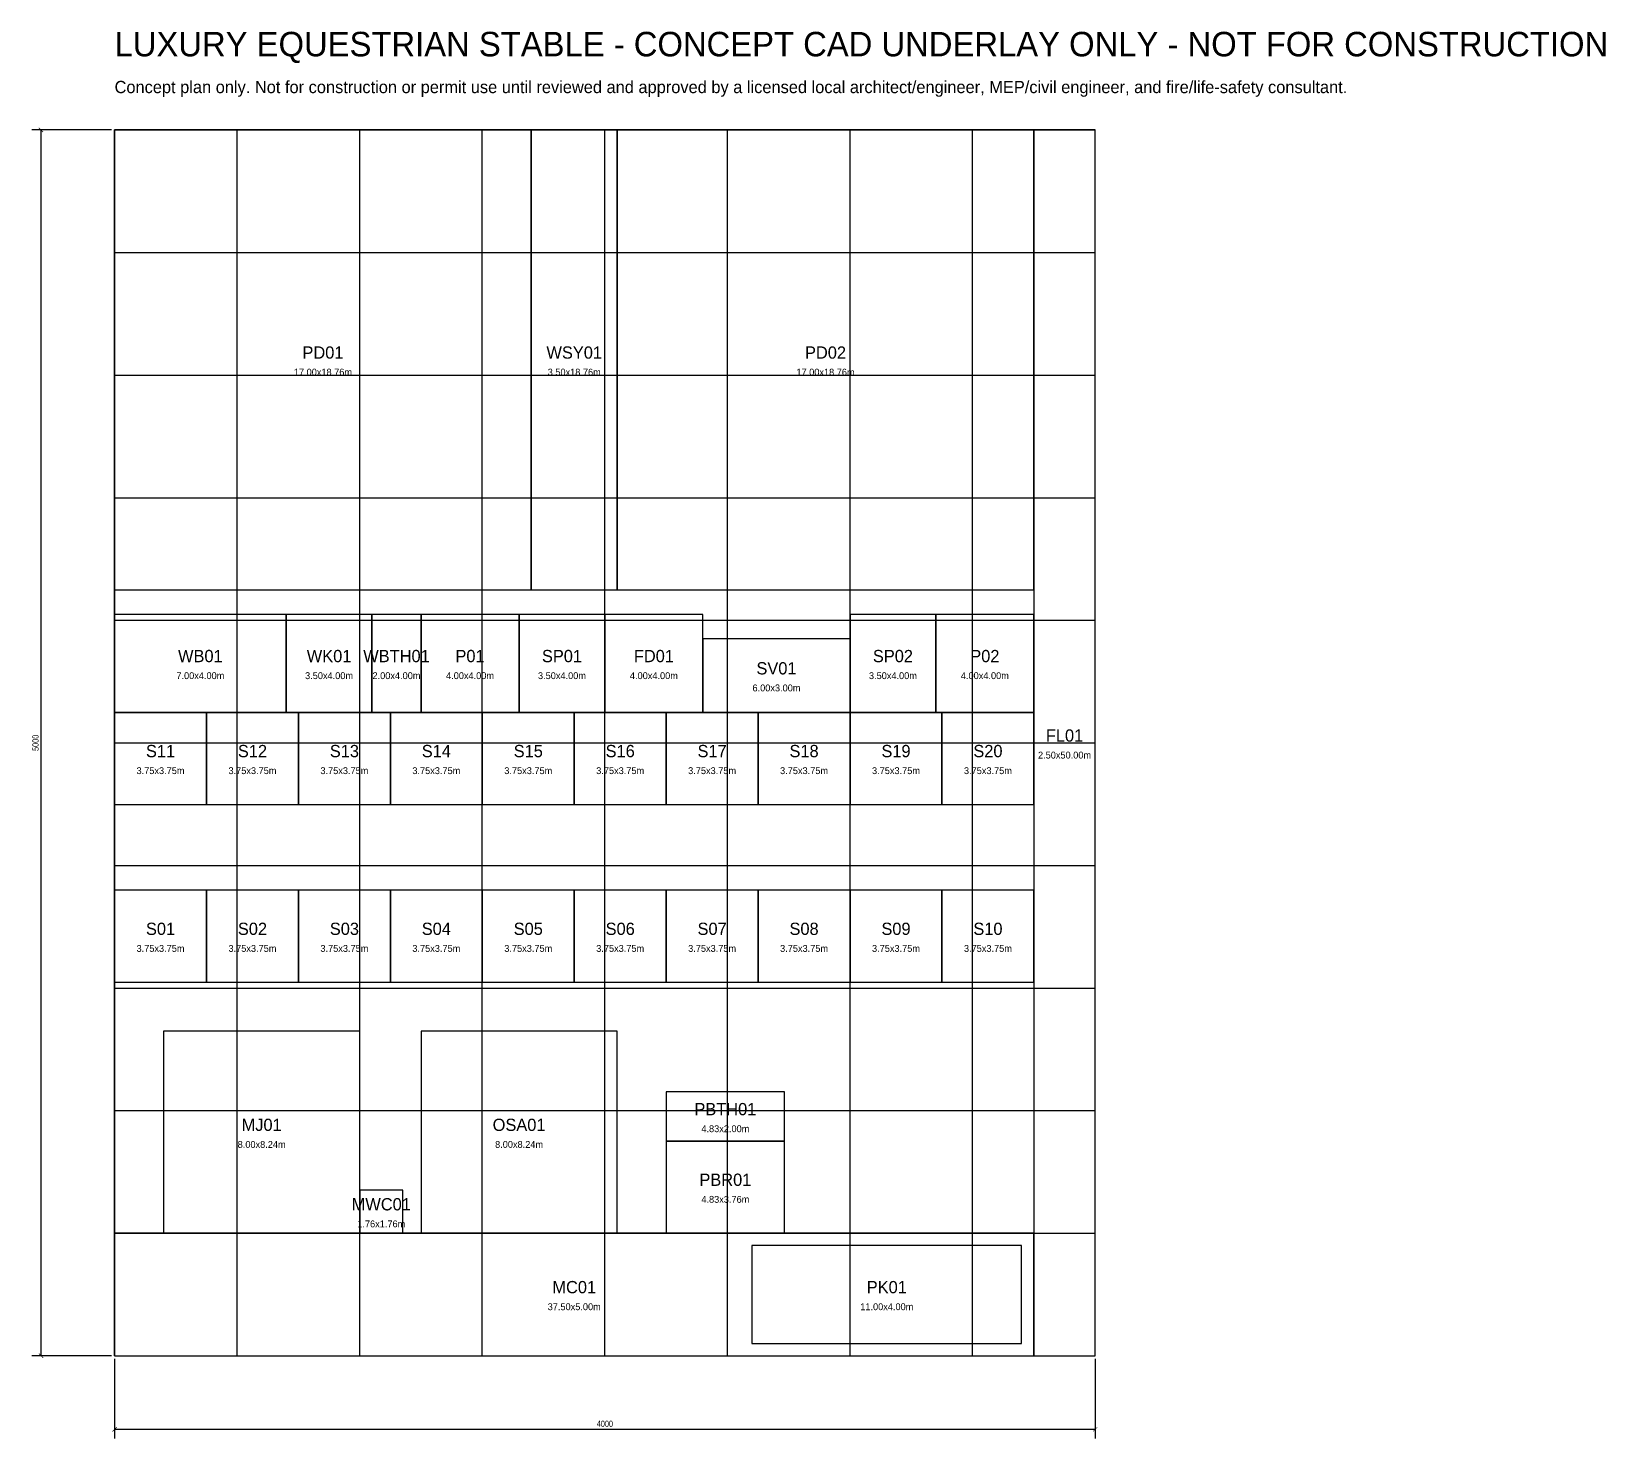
# Model space of a CAD drawing. Header units: metres. Extents: x -3.4 to 60.8, y -3.4 to 54.
import ezdxf
from ezdxf.enums import TextEntityAlignment as Align

# ---------------------------------------------------------------- set-up
doc = ezdxf.new("R2010")
doc.units = ezdxf.units.M
for name, color, linetype in [('CIRCULATION', 9, 'Continuous'), ('GRID', 253, 'Continuous'), ('GUEST_OWNER', 6, 'Continuous'), ('HORSE_STALLS', 30, 'Continuous'), ('PADDOCK', 84, 'Continuous'), ('SERVICE_FEED', 3, 'Continuous'), ('SITE_BOUNDARY', 7, 'Continuous'), ('TEXT', 7, 'Continuous'), ('TITLEBLOCK', 1, 'Continuous'), ('VETERINARY_ISOLATION', 1, 'Continuous'), ('WORKER', 5, 'Continuous')]:
    doc.layers.add(name, color=color, linetype=linetype)
doc.styles.add('OpenSansCondensed-Light', font='OpenSansCondensed-Light.ttf')
doc.dimstyles.new('EZDXF', dxfattribs={"dimtxt": 0.25, "dimasz": 0.175, "dimexe": 0.375, "dimexo": 0.125, "dimgap": 0.1, "dimtad": 1, "dimlfac": 100, "dimzin": 12, "dimdsep": 46, "dimtxsty": 'OpenSansCondensed-Light', "dimblk": 'ARCHTICK', "dimcen": 2.5, "dimazin": 3, "dimtfac": 0.5, "dimtmove": 2, "dimatfit": 3})

# ---------------------------------------------------------------- blocks, each defined once
blk = doc.blocks.new('_ARCHTICK')
at = {"color": 0, "linetype": 'BYBLOCK', "const_width": 0.15}
blk.add_lwpolyline([(-0.5, -0.5), (0.5, 0.5)], dxfattribs=at)

msp = doc.modelspace()

# ---------------------------------------------------------------- linework, layer by layer
at = {"layer": 'CIRCULATION'}
for points in [[(17, 31.24), (20.5, 31.24), (20.5, 50), (17, 50), (17, 31.24)], [(37.5, 0), (40, 0), (40, 50), (37.5, 50), (37.5, 0)], [(0, 0), (37.5, 0), (37.5, 5), (0, 5), (0, 0)], [(26, 0.5), (37, 0.5), (37, 4.5), (26, 4.5), (26, 0.5)]]:
    msp.add_lwpolyline(points, dxfattribs=at)
at = {"layer": 'GRID'}
for p, q in [((0, 0), (0, 50)), ((0, 50), (40, 50)), ((5, 0), (5, 50)), ((10, 0), (10, 50)), ((15, 0), (15, 50)), ((20, 0), (20, 50)), ((25, 0), (25, 50)), ((30, 0), (30, 50)), ((35, 0), (35, 50)), ((40, 0), (40, 50)), ((0, 45), (40, 45)), ((0, 40), (40, 40)), ((0, 35), (40, 35)), ((0, 30), (40, 30)), ((0, 25), (40, 25)), ((0, 20), (40, 20)), ((0, 15), (40, 15)), ((0, 10), (40, 10)), ((0, 5), (40, 5)), ((0, 0), (40, 0))]:
    msp.add_line(p, q, dxfattribs=at)
at = {"layer": 'GUEST_OWNER'}
for points in [[(2, 5), (10, 5), (10, 13.24), (2, 13.24), (2, 5)], [(12.5, 5), (20.5, 5), (20.5, 13.24), (12.5, 13.24), (12.5, 5)], [(22.5, 8.76), (27.33, 8.76), (27.33, 10.76), (22.5, 10.76), (22.5, 8.76)], [(22.5, 5), (27.33, 5), (27.33, 8.76), (22.5, 8.76), (22.5, 5)], [(10, 5), (11.76, 5), (11.76, 6.76), (10, 6.76), (10, 5)]]:
    msp.add_lwpolyline(points, dxfattribs=at)
at = {"layer": 'HORSE_STALLS'}
for points in [[(12.5, 26.24), (16.5, 26.24), (16.5, 30.24), (12.5, 30.24), (12.5, 26.24)], [(33.5, 26.24), (37.5, 26.24), (37.5, 30.24), (33.5, 30.24), (33.5, 26.24)], [(0, 22.49), (3.75, 22.49), (3.75, 26.24), (0, 26.24), (0, 22.49)], [(3.75, 22.49), (7.5, 22.49), (7.5, 26.24), (3.75, 26.24), (3.75, 22.49)], [(7.5, 22.49), (11.25, 22.49), (11.25, 26.24), (7.5, 26.24), (7.5, 22.49)], [(11.25, 22.49), (15, 22.49), (15, 26.24), (11.25, 26.24), (11.25, 22.49)], [(15, 22.49), (18.75, 22.49), (18.75, 26.24), (15, 26.24), (15, 22.49)], [(18.75, 22.49), (22.5, 22.49), (22.5, 26.24), (18.75, 26.24), (18.75, 22.49)], [(22.5, 22.49), (26.25, 22.49), (26.25, 26.24), (22.5, 26.24), (22.5, 22.49)], [(26.25, 22.49), (30, 22.49), (30, 26.24), (26.25, 26.24), (26.25, 22.49)], [(30, 22.49), (33.75, 22.49), (33.75, 26.24), (30, 26.24), (30, 22.49)], [(33.75, 22.49), (37.5, 22.49), (37.5, 26.24), (33.75, 26.24), (33.75, 22.49)], [(0, 15.24), (3.75, 15.24), (3.75, 18.99), (0, 18.99), (0, 15.24)], [(3.75, 15.24), (7.5, 15.24), (7.5, 18.99), (3.75, 18.99), (3.75, 15.24)], [(7.5, 15.24), (11.25, 15.24), (11.25, 18.99), (7.5, 18.99), (7.5, 15.24)], [(11.25, 15.24), (15, 15.24), (15, 18.99), (11.25, 18.99), (11.25, 15.24)], [(15, 15.24), (18.75, 15.24), (18.75, 18.99), (15, 18.99), (15, 15.24)], [(18.75, 15.24), (22.5, 15.24), (22.5, 18.99), (18.75, 18.99), (18.75, 15.24)], [(22.5, 15.24), (26.25, 15.24), (26.25, 18.99), (22.5, 18.99), (22.5, 15.24)], [(26.25, 15.24), (30, 15.24), (30, 18.99), (26.25, 18.99), (26.25, 15.24)], [(30, 15.24), (33.75, 15.24), (33.75, 18.99), (30, 18.99), (30, 15.24)], [(33.75, 15.24), (37.5, 15.24), (37.5, 18.99), (33.75, 18.99), (33.75, 15.24)]]:
    msp.add_lwpolyline(points, dxfattribs=at)
at = {"layer": 'PADDOCK'}
for points in [[(0, 31.24), (17, 31.24), (17, 50), (0, 50), (0, 31.24)], [(20.5, 31.24), (37.5, 31.24), (37.5, 50), (20.5, 50), (20.5, 31.24)]]:
    msp.add_lwpolyline(points, dxfattribs=at)
at = {"layer": 'SERVICE_FEED'}
for points in [[(20, 26.24), (24, 26.24), (24, 30.24), (20, 30.24), (20, 26.24)], [(24, 26.24), (30, 26.24), (30, 29.24), (24, 29.24), (24, 26.24)]]:
    msp.add_lwpolyline(points, dxfattribs=at)
at = {"layer": 'SITE_BOUNDARY'}
msp.add_lwpolyline([(0, 0), (40, 0), (40, 50), (0, 50), (0, 0)], dxfattribs=at)
at = {"layer": 'VETERINARY_ISOLATION'}
for points in [[(16.5, 26.24), (20, 26.24), (20, 30.24), (16.5, 30.24), (16.5, 26.24)], [(30, 26.24), (33.5, 26.24), (33.5, 30.24), (30, 30.24), (30, 26.24)]]:
    msp.add_lwpolyline(points, dxfattribs=at)
at = {"layer": 'WORKER'}
for points in [[(0, 26.24), (7, 26.24), (7, 30.24), (0, 30.24), (0, 26.24)], [(7, 26.24), (10.5, 26.24), (10.5, 30.24), (7, 30.24), (7, 26.24)], [(10.5, 26.24), (12.5, 26.24), (12.5, 30.24), (10.5, 30.24), (10.5, 26.24)]]:
    msp.add_lwpolyline(points, dxfattribs=at)

# ---------------------------------------------------------------- texts
at = {"layer": 'TEXT'}
for s, height, p in [('PD01', 0.5, (8.5, 40.92)), ('WSY01', 0.5, (18.75, 40.92)), ('PD02', 0.5, (29, 40.92)), ('17.00x18.76m', 0.28, (8.5, 40.12)), ('3.50x18.76m', 0.28, (18.75, 40.12)), ('17.00x18.76m', 0.28, (29, 40.12)), ('WB01', 0.5, (3.5, 28.54)), ('WK01', 0.5, (8.75, 28.54)), ('WBTH01', 0.5, (11.5, 28.54)), ('P01', 0.5, (14.5, 28.54)), ('SP01', 0.5, (18.25, 28.54)), ('FD01', 0.5, (22, 28.54)), ('SV01', 0.5, (27, 28.04)), ('SP02', 0.5, (31.75, 28.54)), ('P02', 0.5, (35.5, 28.54)), ('7.00x4.00m', 0.28, (3.5, 27.74)), ('3.50x4.00m', 0.28, (8.75, 27.74)), ('2.00x4.00m', 0.28, (11.5, 27.74)), ('4.00x4.00m', 0.28, (14.5, 27.74)), ('3.50x4.00m', 0.28, (18.25, 27.74)), ('4.00x4.00m', 0.28, (22, 27.74)), ('3.50x4.00m', 0.28, (31.75, 27.74)), ('4.00x4.00m', 0.28, (35.5, 27.74)), ('6.00x3.00m', 0.28, (27, 27.24)), ('FL01', 0.5, (38.75, 25.3)), ('S11', 0.5, (1.875, 24.665)), ('S12', 0.5, (5.625, 24.665)), ('S13', 0.5, (9.375, 24.665)), ('S14', 0.5, (13.125, 24.665)), ('S15', 0.5, (16.875, 24.665)), ('S16', 0.5, (20.625, 24.665)), ('S17', 0.5, (24.375, 24.665)), ('S18', 0.5, (28.125, 24.665)), ('S19', 0.5, (31.875, 24.665)), ('S20', 0.5, (35.625, 24.665)), ('2.50x50.00m', 0.28, (38.75, 24.5)), ('3.75x3.75m', 0.28, (1.875, 23.865)), ('3.75x3.75m', 0.28, (5.625, 23.865)), ('3.75x3.75m', 0.28, (9.375, 23.865)), ('3.75x3.75m', 0.28, (13.125, 23.865)), ('3.75x3.75m', 0.28, (16.875, 23.865)), ('3.75x3.75m', 0.28, (20.625, 23.865)), ('3.75x3.75m', 0.28, (24.375, 23.865)), ('3.75x3.75m', 0.28, (28.125, 23.865)), ('3.75x3.75m', 0.28, (31.875, 23.865)), ('3.75x3.75m', 0.28, (35.625, 23.865)), ('S01', 0.5, (1.875, 17.415)), ('S02', 0.5, (5.625, 17.415)), ('S03', 0.5, (9.375, 17.415)), ('S04', 0.5, (13.125, 17.415)), ('S05', 0.5, (16.875, 17.415)), ('S06', 0.5, (20.625, 17.415)), ('S07', 0.5, (24.375, 17.415)), ('S08', 0.5, (28.125, 17.415)), ('S09', 0.5, (31.875, 17.415)), ('S10', 0.5, (35.625, 17.415)), ('3.75x3.75m', 0.28, (1.875, 16.615)), ('3.75x3.75m', 0.28, (5.625, 16.615)), ('3.75x3.75m', 0.28, (9.375, 16.615)), ('3.75x3.75m', 0.28, (13.125, 16.615)), ('3.75x3.75m', 0.28, (16.875, 16.615)), ('3.75x3.75m', 0.28, (20.625, 16.615)), ('3.75x3.75m', 0.28, (24.375, 16.615)), ('3.75x3.75m', 0.28, (28.125, 16.615)), ('3.75x3.75m', 0.28, (31.875, 16.615)), ('3.75x3.75m', 0.28, (35.625, 16.615)), ('PBTH01', 0.5, (24.915, 10.06)), ('MJ01', 0.5, (6, 9.42)), ('OSA01', 0.5, (16.5, 9.42)), ('4.83x2.00m', 0.28, (24.915, 9.26)), ('8.00x8.24m', 0.28, (6, 8.62)), ('8.00x8.24m', 0.28, (16.5, 8.62)), ('PBR01', 0.5, (24.915, 7.18)), ('MWC01', 0.5, (10.88, 6.18)), ('4.83x3.76m', 0.28, (24.915, 6.38)), ('1.76x1.76m', 0.28, (10.88, 5.38)), ('MC01', 0.5, (18.75, 2.8)), ('PK01', 0.5, (31.5, 2.8)), ('37.50x5.00m', 0.28, (18.75, 2)), ('11.00x4.00m', 0.28, (31.5, 2))]:
    msp.add_text(s, height=height, dxfattribs=at).set_placement(p, align=Align.MIDDLE_CENTER)
at = {"layer": 'TITLEBLOCK'}
for s, height, p in [('LUXURY EQUESTRIAN STABLE - CONCEPT CAD UNDERLAY ONLY - NOT FOR CONSTRUCTION', 1, (0, 53)), ('Concept plan only. Not for construction or permit use until reviewed and approved by a licensed local architect/engineer, MEP/civil engineer, and fire/life-safety consultant.', 0.5, (0, 51.5))]:
    msp.add_text(s, height=height, dxfattribs=at).set_placement(p)

# ---------------------------------------------------------------- dimensions: what is measured, and where the dimension line sits
msp.add_linear_dim(base=(-3, 0), p1=(0, 0), p2=(0, 50), angle=90, dimstyle='EZDXF', dxfattribs=at).render()
msp.add_linear_dim(base=(0, -3), p1=(0, 0), p2=(40, 0), dimstyle='EZDXF', dxfattribs=at).render()

doc.saveas('drawing.dxf')
